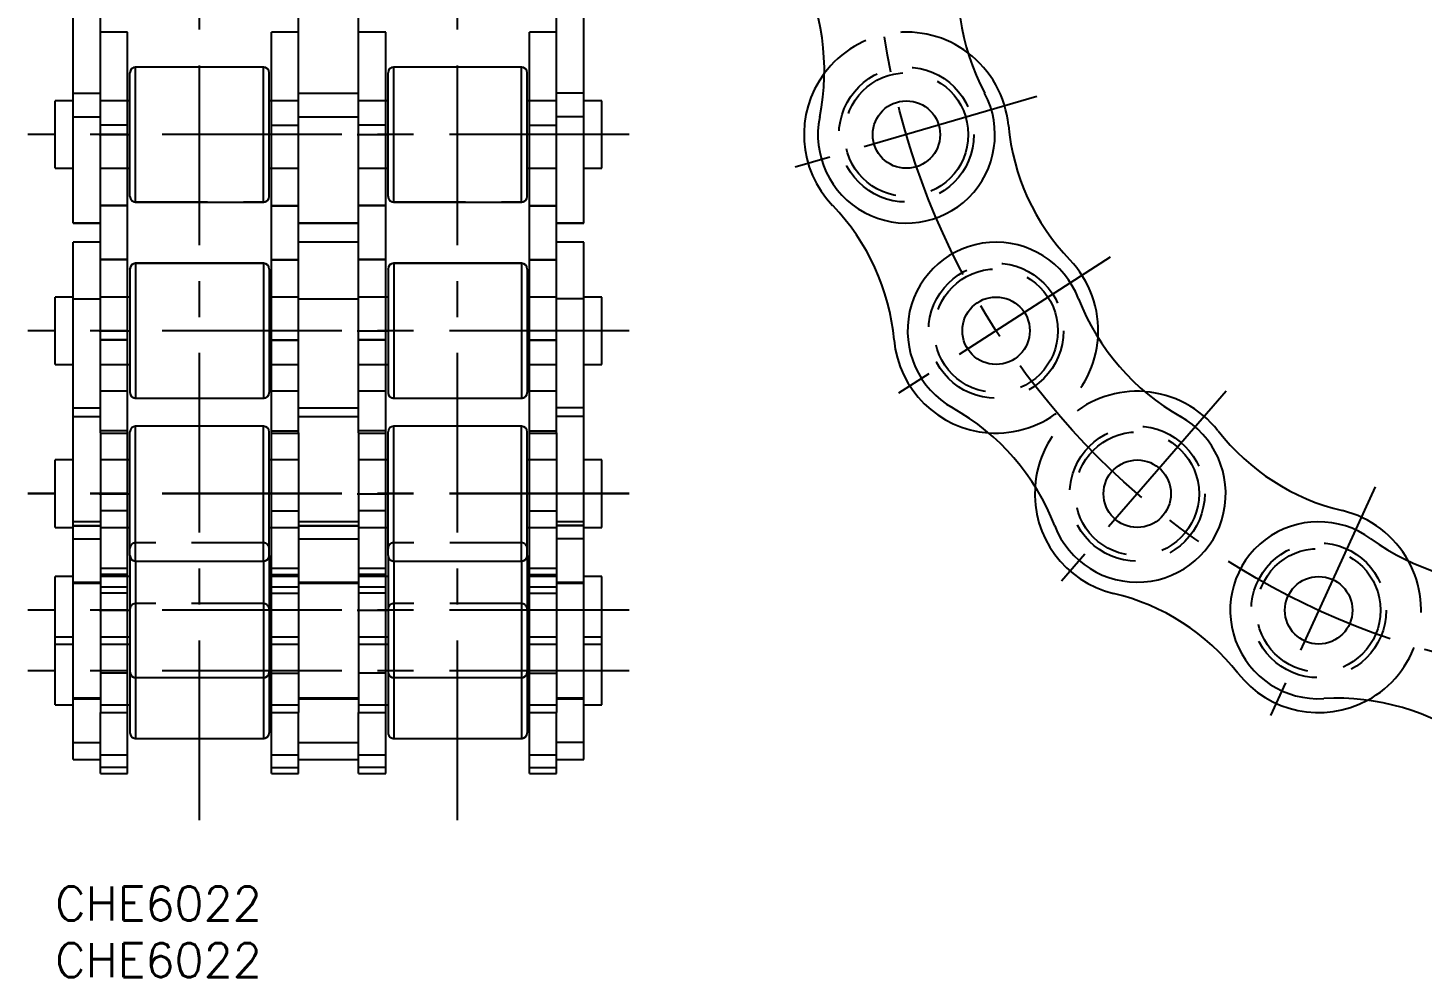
# Model space of a CAD drawing. Extents: x -2 to 220, y -8 to 166.
# Drawn here: x -2.4 to 120.8, y -8 to 75.9 of the extents above; entities that cross this region are included whole.
import ezdxf

# ---------------------------------------------------------------- set-up
doc = ezdxf.new("R2010")
doc.units = 0
doc.header["$LTSCALE"] = 0.5
doc.linetypes.add('CENTER', pattern=[50.8, 31.75, -6.35, 6.35, -6.35])
doc.linetypes.add('DASHED', pattern=[19.05, 12.7, -6.35])
for name, color, linetype in [('MSM_CENTER', 1, 'CENTER'), ('MSM_CONTINUOUS', 7, 'CONTINUOUS'), ('MSM_DASHED', 4, 'DASHED'), ('MSM_PART_NUMBER', 7, 'CONTINUOUS')]:
    doc.layers.add(name, color=color, linetype=linetype)
doc.styles.get("Standard").update_dxf_attribs({"font": 'txt.shx', "height": 3, "bigfont": 'bigfont.shx'})

msp = doc.modelspace()

# ---------------------------------------------------------------- linework, layer by layer
at = {"layer": 'MSM_CENTER'}
for p, q in [((12.75, 5.87), (12.75, 164.72)), ((35.55, 5.87), (35.55, 164.72)), ((86.71, 69.82), (63.68, 63.06)), ((50.71, 66.45), (-2.41, 66.45)), ((50.71, 66.44), (-2.41, 66.44)), ((3.88, 66.44), (6.52, 66.44)), ((21.62, 66.44), (18.98, 66.44)), ((26.68, 66.44), (29.32, 66.44)), ((44.42, 66.44), (41.78, 66.44)), ((93.21, 55.6), (73.02, 42.63)), ((50.71, 49.11), (-2.41, 49.11)), ((50.71, 49.11), (-2.41, 49.11)), ((3.88, 49.11), (6.52, 49.11)), ((21.62, 49.11), (18.98, 49.11)), ((26.68, 49.11), (29.32, 49.11)), ((44.42, 49.11), (41.78, 49.11)), ((103.44, 43.78), (87.73, 25.65)), ((50.71, 34.72), (-2.41, 34.72)), ((50.71, 34.71), (-2.41, 34.71)), ((3.88, 34.71), (6.52, 34.71)), ((21.62, 34.71), (18.98, 34.71)), ((26.68, 34.71), (29.32, 34.71)), ((44.42, 34.71), (41.78, 34.71)), ((116.6, 35.33), (106.63, 13.5)), ((50.71, 24.41), (-2.41, 24.41)), ((50.71, 24.41), (-2.41, 24.41)), ((3.88, 24.41), (6.52, 24.41)), ((21.62, 24.41), (18.98, 24.41)), ((26.68, 24.41), (29.32, 24.41)), ((44.42, 24.41), (41.78, 24.41)), ((50.71, 19.05), (-2.41, 19.05)), ((50.71, 19.05), (-2.41, 19.05))]:
    msp.add_line(p, q, dxfattribs=at)
msp.add_circle((139.42, 85.3), 66.93, dxfattribs=at)
at = {"layer": 'MSM_CONTINUOUS'}
for p, q in [((1.6, 58.62), (1.6, 93.11)), ((46.7, 58.62), (46.7, 93.11)), ((4, 40.09), (4, 81.63)), ((21.5, 40.09), (21.5, 81.63)), ((26.8, 40.09), (26.8, 81.63)), ((44.3, 40.09), (44.3, 81.63)), ((6.4, 75.49), (4, 75.49)), ((6.4, 75.48), (4, 75.48)), ((6.4, 75.48), (6.4, 75.49)), ((6.4, 40.06), (6.4, 75.48)), ((19.1, 75.48), (19.1, 75.49)), ((21.5, 75.49), (19.1, 75.49)), ((19.1, 40.06), (19.1, 75.48)), ((21.5, 75.48), (19.1, 75.48)), ((29.2, 75.49), (26.8, 75.49)), ((29.2, 75.48), (26.8, 75.48)), ((29.2, 75.48), (29.2, 75.49)), ((29.2, 40.06), (29.2, 75.48)), ((41.9, 75.48), (41.9, 75.49)), ((44.3, 75.49), (41.9, 75.49)), ((41.9, 40.06), (41.9, 75.48)), ((44.3, 75.48), (41.9, 75.48)), ((6.6, 71.9), (6.6, 71.89)), ((6.6, 60.98), (6.6, 71.89)), ((18.4, 72.4), (7.1, 72.4)), ((7.1, 72.4), (7.1, 72.39)), ((18.4, 72.39), (7.1, 72.39)), ((7.1, 60.48), (7.1, 72.39)), ((18.4, 72.4), (18.4, 72.39)), ((18.4, 60.48), (18.4, 72.39)), ((18.9, 71.9), (18.9, 71.89)), ((18.9, 60.98), (18.9, 71.89)), ((29.4, 71.9), (29.4, 71.89)), ((29.4, 60.98), (29.4, 71.89)), ((41.2, 72.4), (29.9, 72.4)), ((29.9, 72.4), (29.9, 72.39)), ((41.2, 72.39), (29.9, 72.39)), ((29.9, 60.48), (29.9, 72.39)), ((41.2, 72.4), (41.2, 72.39)), ((41.2, 60.48), (41.2, 72.39)), ((41.7, 71.9), (41.7, 71.89)), ((41.7, 60.98), (41.7, 71.89)), ((1.6, 69.43), (0, 69.43)), ((0, 69.42), (0, 69.43)), ((1.6, 69.42), (0, 69.42)), ((0, 63.46), (0, 69.42)), ((6.6, 69.43), (6.4, 69.43)), ((6.6, 69.42), (6.4, 69.42)), ((19.1, 69.43), (18.9, 69.43)), ((19.1, 69.42), (18.9, 69.42)), ((29.4, 69.43), (29.2, 69.43)), ((29.4, 69.42), (29.2, 69.42)), ((41.9, 69.43), (41.7, 69.43)), ((41.9, 69.42), (41.7, 69.42)), ((48.3, 69.43), (46.7, 69.43)), ((48.3, 69.42), (46.7, 69.42)), ((48.3, 69.42), (48.3, 69.43)), ((48.3, 63.46), (48.3, 69.42)), ((1.6, 68), (4, 68)), ((21.5, 68), (26.8, 68)), ((46.7, 68), (44.3, 68)), ((0, 63.46), (1.6, 63.46)), ((6.4, 63.46), (6.6, 63.46)), ((18.9, 63.46), (19.1, 63.46)), ((29.2, 63.46), (29.4, 63.46)), ((41.7, 63.46), (41.9, 63.46)), ((46.7, 63.46), (48.3, 63.46)), ((7.1, 60.48), (18.4, 60.48)), ((29.9, 60.48), (41.2, 60.48)), ((6.4, 60.16), (4, 60.16)), ((19.1, 60.16), (21.5, 60.16)), ((29.2, 60.16), (26.8, 60.16)), ((41.9, 60.16), (44.3, 60.16)), ((1.6, 58.62), (4, 58.62)), ((21.5, 58.62), (26.8, 58.62)), ((44.3, 58.62), (46.7, 58.62)), ((1.6, 56.93), (1.6, 56.93)), ((4, 56.93), (1.6, 56.93)), ((1.6, 26.89), (1.6, 56.93)), ((4, 56.93), (1.6, 56.93)), ((26.8, 56.93), (21.5, 56.93)), ((26.8, 56.93), (21.5, 56.93)), ((46.7, 56.93), (44.3, 56.93)), ((46.7, 56.93), (44.3, 56.93)), ((46.7, 56.93), (46.7, 56.93)), ((46.7, 26.89), (46.7, 56.93)), ((6.6, 54.56), (6.6, 54.57)), ((6.6, 54.56), (6.6, 43.65)), ((18.4, 55.07), (7.1, 55.07)), ((7.1, 55.06), (7.1, 55.07)), ((7.1, 55.06), (7.1, 43.15)), ((18.4, 55.06), (7.1, 55.06)), ((18.4, 55.06), (18.4, 55.07)), ((18.4, 55.06), (18.4, 43.15)), ((18.9, 54.56), (18.9, 54.57)), ((18.9, 54.56), (18.9, 43.65)), ((29.4, 54.56), (29.4, 54.57)), ((29.4, 54.56), (29.4, 43.65)), ((41.2, 55.07), (29.9, 55.07)), ((29.9, 55.06), (29.9, 55.07)), ((41.2, 55.06), (29.9, 55.06)), ((29.9, 55.06), (29.9, 43.15)), ((41.2, 55.06), (41.2, 55.07)), ((41.2, 55.06), (41.2, 43.15)), ((41.7, 54.56), (41.7, 54.57)), ((41.7, 54.56), (41.7, 43.65)), ((1.6, 52.09), (0, 52.09)), ((0, 52.09), (0, 52.09)), ((1.6, 52.09), (0, 52.09)), ((0, 46.13), (0, 52.09)), ((6.6, 52.09), (6.4, 52.09)), ((6.6, 52.09), (6.4, 52.09)), ((19.1, 52.09), (18.9, 52.09)), ((19.1, 52.09), (18.9, 52.09)), ((29.4, 52.09), (29.2, 52.09)), ((29.4, 52.09), (29.2, 52.09)), ((41.9, 52.09), (41.7, 52.09)), ((41.9, 52.09), (41.7, 52.09)), ((48.3, 52.09), (46.7, 52.09)), ((48.3, 52.09), (46.7, 52.09)), ((48.3, 52.09), (48.3, 52.09)), ((48.3, 46.13), (48.3, 52.09)), ((6.4, 48.29), (4, 48.29)), ((19.1, 48.29), (21.5, 48.29)), ((29.2, 48.29), (26.8, 48.29)), ((41.9, 48.29), (44.3, 48.29)), ((0, 46.13), (1.6, 46.13)), ((6.4, 46.13), (6.6, 46.13)), ((18.9, 46.13), (19.1, 46.13)), ((29.2, 46.13), (29.4, 46.13)), ((41.7, 46.13), (41.9, 46.13)), ((46.7, 46.13), (48.3, 46.13)), ((7.1, 43.15), (18.4, 43.15)), ((29.9, 43.15), (41.2, 43.15)), ((1.6, 42.29), (4, 42.29)), ((21.5, 42.29), (26.8, 42.29)), ((46.7, 42.29), (44.3, 42.29)), ((18.4, 40.67), (7.1, 40.67)), ((7.1, 40.67), (7.1, 40.67)), ((18.4, 40.67), (7.1, 40.67)), ((7.1, 28.76), (7.1, 40.67)), ((18.4, 40.67), (18.4, 40.67)), ((18.4, 28.76), (18.4, 40.67)), ((41.2, 40.67), (29.9, 40.67)), ((29.9, 40.67), (29.9, 40.67)), ((41.2, 40.67), (29.9, 40.67)), ((29.9, 28.76), (29.9, 40.67)), ((41.2, 40.67), (41.2, 40.67)), ((41.2, 28.76), (41.2, 40.67)), ((4, 40.09), (4, 15.37)), ((4, 40.06), (6.4, 40.06)), ((6.4, 15.37), (6.4, 40.07)), ((6.6, 40.17), (6.6, 40.17)), ((6.6, 29.26), (6.6, 40.17)), ((18.9, 40.17), (18.9, 40.17)), ((18.9, 29.26), (18.9, 40.17)), ((19.1, 15.37), (19.1, 40.07)), ((19.1, 40.06), (21.5, 40.06)), ((21.5, 40.09), (21.5, 15.37)), ((26.8, 40.09), (26.8, 15.37)), ((26.8, 40.06), (29.2, 40.06)), ((29.2, 15.37), (29.2, 40.07)), ((29.4, 40.17), (29.4, 40.17)), ((29.4, 29.26), (29.4, 40.17)), ((41.7, 40.17), (41.7, 40.17)), ((41.7, 29.26), (41.7, 40.17)), ((41.9, 15.37), (41.9, 40.07)), ((41.9, 40.06), (44.3, 40.06)), ((44.3, 40.09), (44.3, 15.37)), ((1.6, 37.7), (0, 37.7)), ((0, 37.69), (0, 37.7)), ((1.6, 37.69), (0, 37.69)), ((0, 31.73), (0, 37.69)), ((6.6, 37.7), (6.4, 37.7)), ((6.6, 37.69), (6.4, 37.69)), ((19.1, 37.7), (18.9, 37.7)), ((19.1, 37.69), (18.9, 37.69)), ((29.4, 37.7), (29.2, 37.7)), ((29.4, 37.69), (29.2, 37.69)), ((41.9, 37.7), (41.7, 37.7)), ((41.9, 37.69), (41.7, 37.69)), ((48.3, 37.7), (46.7, 37.7)), ((48.3, 37.69), (46.7, 37.69)), ((48.3, 37.69), (48.3, 37.7)), ((48.3, 31.73), (48.3, 37.69)), ((0, 31.73), (1.6, 31.73)), ((1.6, 31.88), (4, 31.88)), ((6.4, 31.73), (6.6, 31.73)), ((18.9, 31.73), (19.1, 31.73)), ((21.5, 31.88), (26.8, 31.88)), ((29.2, 31.73), (29.4, 31.73)), ((41.7, 31.73), (41.9, 31.73)), ((46.7, 31.88), (44.3, 31.88)), ((46.7, 31.73), (48.3, 31.73)), ((6.6, 29.26), (6.6, 13.59)), ((7.1, 28.76), (7.1, 13.09)), ((7.1, 28.76), (18.4, 28.76)), ((18.4, 28.76), (18.4, 13.09)), ((18.9, 29.26), (18.9, 13.59)), ((29.4, 29.26), (29.4, 13.59)), ((29.9, 28.76), (29.9, 13.09)), ((29.9, 28.76), (41.2, 28.76)), ((41.2, 28.76), (41.2, 13.09)), ((41.7, 29.26), (41.7, 13.59)), ((1.6, 27.39), (0, 27.39)), ((0, 27.39), (0, 27.39)), ((0, 16.07), (0, 27.39)), ((1.6, 27.39), (0, 27.39)), ((6.6, 27.39), (6.4, 27.39)), ((6.6, 27.39), (6.4, 27.39)), ((19.1, 27.39), (18.9, 27.39)), ((19.1, 27.39), (18.9, 27.39)), ((29.4, 27.39), (29.2, 27.39)), ((29.4, 27.39), (29.2, 27.39)), ((41.9, 27.39), (41.7, 27.39)), ((41.9, 27.39), (41.7, 27.39)), ((48.3, 27.39), (46.7, 27.39)), ((48.3, 27.39), (46.7, 27.39)), ((48.3, 27.39), (48.3, 27.39)), ((48.3, 16.07), (48.3, 27.39)), ((1.6, 11.22), (1.6, 26.9)), ((1.6, 26.89), (4, 26.89)), ((6.4, 25.91), (4, 25.91)), ((19.1, 25.91), (21.5, 25.91)), ((21.5, 26.89), (26.8, 26.89)), ((29.2, 25.91), (26.8, 25.91)), ((41.9, 25.91), (44.3, 25.91)), ((44.3, 26.89), (46.7, 26.89)), ((46.7, 11.22), (46.7, 26.9)), ((0, 21.43), (1.6, 21.43)), ((6.4, 21.43), (6.6, 21.43)), ((18.9, 21.43), (19.1, 21.43)), ((29.2, 21.43), (29.4, 21.43)), ((41.7, 21.43), (41.9, 21.43)), ((46.7, 21.43), (48.3, 21.43)), ((6.4, 18.85), (4, 18.85)), ((19.1, 18.85), (21.5, 18.85)), ((29.2, 18.85), (26.8, 18.85)), ((41.9, 18.85), (44.3, 18.85)), ((7.1, 18.46), (18.4, 18.46)), ((29.9, 18.46), (41.2, 18.46)), ((0, 16.07), (1.6, 16.07)), ((1.6, 16.59), (4, 16.59)), ((6.4, 16.07), (6.6, 16.07)), ((18.9, 16.07), (19.1, 16.07)), ((21.5, 16.59), (26.8, 16.59)), ((29.2, 16.07), (29.4, 16.07)), ((41.7, 16.07), (41.9, 16.07)), ((44.3, 16.59), (46.7, 16.59)), ((46.7, 16.07), (48.3, 16.07)), ((4, 10), (4, 15.37)), ((4, 15.37), (6.4, 15.37)), ((6.4, 10), (6.4, 15.37)), ((19.1, 10), (19.1, 15.37)), ((19.1, 15.37), (21.5, 15.37)), ((21.5, 10), (21.5, 15.37)), ((26.8, 10), (26.8, 15.37)), ((26.8, 15.37), (29.2, 15.37)), ((29.2, 10), (29.2, 15.37)), ((41.9, 10), (41.9, 15.37)), ((41.9, 15.37), (44.3, 15.37)), ((44.3, 10), (44.3, 15.37)), ((1.6, 12.73), (4, 12.73)), ((7.1, 13.09), (18.4, 13.09)), ((21.5, 12.73), (26.8, 12.73)), ((29.9, 13.09), (41.2, 13.09)), ((46.7, 12.73), (44.3, 12.73)), ((1.6, 11.22), (4, 11.22)), ((21.5, 11.22), (26.8, 11.22)), ((44.3, 11.22), (46.7, 11.22)), ((4, 10), (6.4, 10)), ((19.1, 10), (21.5, 10)), ((26.8, 10), (29.2, 10)), ((41.9, 10), (44.3, 10))]:
    msp.add_line(p, q, dxfattribs=at)
for centre in [(75.2, 66.44), (83.12, 49.11), (95.59, 34.71), (111.62, 24.41)]:
    msp.add_circle(centre, 2.98, dxfattribs=at)
for centre, radius, start, end in [((100.14, 79.65), 20.4, 168.4557, 207.9083), ((47.55, 72.08), 20.4, 348.4557, 27.9083), ((75.2, 66.44), 9.04, 5.1945, 53.0802), ((7.1, 71.9), 0.5, 90, 180), ((7.1, 71.89), 0.5, 90, 180), ((18.4, 71.9), 0.5, 0, 90), ((18.4, 71.89), 0.5, 0, 90), ((29.9, 71.9), 0.5, 90, 180), ((29.9, 71.89), 0.5, 90, 180), ((41.2, 71.9), 0.5, 0, 90), ((41.2, 71.89), 0.5, 0, 90), ((75.2, 66.44), 9.05, 143.2838, 223.8975), ((75.2, 66.44), 7.82, 168.4557, 27.9083), ((103.83, 69.04), 19.7, 185.1945, 223.8975), ((7.1, 60.98), 0.5, 180, 270), ((18.4, 60.98), 0.5, 270, 0), ((29.9, 60.98), 0.5, 180, 270), ((41.2, 60.98), 0.5, 270, 0), ((54.49, 46.51), 19.7, 5.1945, 43.8975), ((83.12, 49.11), 7.82, 21.1827, 240.6353), ((7.1, 54.57), 0.5, 90, 180), ((7.1, 54.56), 0.5, 90, 180), ((18.4, 54.57), 0.5, 0, 90), ((18.4, 54.56), 0.5, 0, 90), ((29.9, 54.57), 0.5, 90, 180), ((29.9, 54.56), 0.5, 90, 180), ((41.2, 54.57), 0.5, 0, 90), ((41.2, 54.56), 0.5, 0, 90), ((83.11, 49.11), 9.04, 356.0244, 43.8975), ((109.43, 59.3), 20.4, 201.1827, 240.6353), ((83.11, 49.11), 9.04, 185.1945, 265.8148), ((7.1, 43.65), 0.5, 180, 270), ((18.4, 43.65), 0.5, 270, 0), ((29.9, 43.65), 0.5, 180, 270), ((41.2, 43.65), 0.5, 270, 0), ((95.59, 34.71), 9.04, 37.9215, 85.8072), ((69.28, 24.51), 20.4, 21.1827, 60.6353), ((7.1, 40.17), 0.5, 90, 180), ((7.1, 40.17), 0.5, 90, 180), ((18.4, 40.17), 0.5, 0, 90), ((18.4, 40.17), 0.5, 0, 90), ((29.9, 40.17), 0.5, 90, 180), ((29.9, 40.17), 0.5, 90, 180), ((41.2, 40.17), 0.5, 0, 90), ((41.2, 40.17), 0.5, 0, 90), ((95.59, 34.71), 7.82, 201.1827, 60.6353), ((118.27, 52.38), 19.7, 217.9215, 256.6245), ((95.59, 34.71), 9.05, 176.0108, 256.6245), ((111.62, 24.41), 7.82, 53.9097, 273.3623), ((111.62, 24.41), 9.05, 28.7583, 76.6245), ((128.24, 47.22), 20.4, 233.9097, 273.3623), ((7.1, 29.26), 0.5, 180, 270), ((18.4, 29.26), 0.5, 270, 0), ((29.9, 29.26), 0.5, 180, 270), ((41.2, 29.26), 0.5, 270, 0), ((88.94, 6.74), 19.7, 37.9215, 76.6245), ((7.1, 18.96), 0.5, 180, 270), ((18.4, 18.96), 0.5, 270, 0), ((29.9, 18.96), 0.5, 180, 270), ((41.2, 18.96), 0.5, 270, 0), ((111.62, 24.41), 9.04, 217.9215, 298.5481), ((113.28, -3.76), 20.4, 53.9097, 93.3623), ((7.1, 13.59), 0.5, 180, 270), ((18.4, 13.59), 0.5, 270, 0), ((29.9, 13.59), 0.5, 180, 270), ((41.2, 13.59), 0.5, 270, 0)]:
    msp.add_arc(centre, radius, start, end, dxfattribs=at)
at = {"layer": 'MSM_DASHED'}
for p, q in [((1.6, 70.11), (4, 70.11)), ((1.6, 70.1), (4, 70.1)), ((6.4, 69.43), (4, 69.43)), ((6.4, 69.42), (4, 69.42)), ((21.5, 69.43), (19.1, 69.43)), ((21.5, 69.42), (19.1, 69.42)), ((21.5, 70.11), (26.8, 70.11)), ((21.5, 70.1), (26.8, 70.1)), ((29.2, 69.43), (26.8, 69.43)), ((29.2, 69.42), (26.8, 69.42)), ((44.3, 69.43), (41.9, 69.43)), ((44.3, 69.42), (41.9, 69.42)), ((46.7, 70.11), (44.3, 70.11)), ((46.7, 70.1), (44.3, 70.1)), ((1.6, 68.01), (4, 68.01)), ((21.5, 68.01), (26.8, 68.01)), ((46.7, 68.01), (44.3, 68.01)), ((6.4, 67.26), (4, 67.26)), ((6.4, 67.26), (4, 67.26)), ((19.1, 67.26), (21.5, 67.26)), ((19.1, 67.26), (21.5, 67.26)), ((29.2, 67.26), (26.8, 67.26)), ((29.2, 67.26), (26.8, 67.26)), ((41.9, 67.26), (44.3, 67.26)), ((41.9, 67.26), (44.3, 67.26)), ((0, 63.47), (1.6, 63.47)), ((4, 63.47), (6.6, 63.47)), ((4, 63.46), (6.4, 63.46)), ((18.9, 63.47), (21.5, 63.47)), ((19.1, 63.46), (21.5, 63.46)), ((26.8, 63.47), (29.4, 63.47)), ((26.8, 63.46), (29.2, 63.46)), ((41.7, 63.47), (44.3, 63.47)), ((41.9, 63.46), (44.3, 63.46)), ((46.7, 63.47), (48.3, 63.47)), ((7.1, 60.49), (18.4, 60.49)), ((29.9, 60.49), (41.2, 60.49)), ((6.4, 60.17), (4, 60.17)), ((19.1, 60.17), (21.5, 60.17)), ((29.2, 60.17), (26.8, 60.17)), ((41.9, 60.17), (44.3, 60.17)), ((1.6, 58.63), (4, 58.63)), ((21.5, 58.63), (26.8, 58.63)), ((44.3, 58.63), (46.7, 58.63)), ((6.4, 55.39), (4, 55.39)), ((6.4, 55.38), (4, 55.38)), ((19.1, 55.39), (21.5, 55.39)), ((19.1, 55.38), (21.5, 55.38)), ((29.2, 55.39), (26.8, 55.39)), ((29.2, 55.38), (26.8, 55.38)), ((41.9, 55.39), (44.3, 55.39)), ((41.9, 55.38), (44.3, 55.38)), ((1.6, 51.94), (4, 51.94)), ((1.6, 51.93), (4, 51.93)), ((6.4, 52.09), (4, 52.09)), ((6.4, 52.09), (4, 52.09)), ((21.5, 52.09), (19.1, 52.09)), ((21.5, 52.09), (19.1, 52.09)), ((21.5, 51.94), (26.8, 51.94)), ((21.5, 51.93), (26.8, 51.93)), ((29.2, 52.09), (26.8, 52.09)), ((29.2, 52.09), (26.8, 52.09)), ((44.3, 52.09), (41.9, 52.09)), ((44.3, 52.09), (41.9, 52.09)), ((46.7, 51.94), (44.3, 51.94)), ((46.7, 51.93), (44.3, 51.93)), ((6.4, 48.3), (4, 48.3)), ((19.1, 48.3), (21.5, 48.3)), ((29.2, 48.3), (26.8, 48.3)), ((41.9, 48.3), (44.3, 48.3)), ((0, 46.13), (1.6, 46.13)), ((4, 46.13), (6.4, 46.13)), ((4, 46.13), (6.4, 46.13)), ((6.4, 46.13), (6.6, 46.13)), ((18.9, 46.13), (19.1, 46.13)), ((19.1, 46.13), (21.5, 46.13)), ((19.1, 46.13), (21.5, 46.13)), ((26.8, 46.13), (29.2, 46.13)), ((26.8, 46.13), (29.2, 46.13)), ((29.2, 46.13), (29.4, 46.13)), ((41.7, 46.13), (41.9, 46.13)), ((41.9, 46.13), (44.3, 46.13)), ((41.9, 46.13), (44.3, 46.13)), ((46.7, 46.13), (48.3, 46.13)), ((6.4, 43.76), (4, 43.76)), ((6.4, 43.76), (4, 43.76)), ((7.1, 43.16), (18.4, 43.16)), ((21.5, 43.76), (19.1, 43.76)), ((21.5, 43.76), (19.1, 43.76)), ((29.2, 43.76), (26.8, 43.76)), ((29.2, 43.76), (26.8, 43.76)), ((29.9, 43.16), (41.2, 43.16)), ((44.3, 43.76), (41.9, 43.76)), ((44.3, 43.76), (41.9, 43.76)), ((1.6, 42.3), (4, 42.3)), ((21.5, 42.3), (26.8, 42.3)), ((46.7, 42.3), (44.3, 42.3)), ((1.6, 41.53), (4, 41.53)), ((1.6, 41.53), (4, 41.53)), ((21.5, 41.53), (26.8, 41.53)), ((21.5, 41.53), (26.8, 41.53)), ((46.7, 41.53), (44.3, 41.53)), ((46.7, 41.53), (44.3, 41.53)), ((6.4, 40.27), (4, 40.27)), ((6.4, 40.27), (4, 40.27)), ((4, 40.07), (6.4, 40.07)), ((19.1, 40.27), (21.5, 40.27)), ((19.1, 40.27), (21.5, 40.27)), ((19.1, 40.07), (21.5, 40.07)), ((29.2, 40.27), (26.8, 40.27)), ((29.2, 40.27), (26.8, 40.27)), ((26.8, 40.07), (29.2, 40.07)), ((41.9, 40.27), (44.3, 40.27)), ((41.9, 40.27), (44.3, 40.27)), ((41.9, 40.07), (44.3, 40.07)), ((6.4, 37.7), (4, 37.7)), ((6.4, 37.69), (4, 37.69)), ((21.5, 37.7), (19.1, 37.7)), ((21.5, 37.69), (19.1, 37.69)), ((29.2, 37.7), (26.8, 37.7)), ((29.2, 37.69), (26.8, 37.69)), ((44.3, 37.7), (41.9, 37.7)), ((44.3, 37.69), (41.9, 37.69)), ((4, 32.23), (1.6, 32.23)), ((4, 32.23), (1.6, 32.23)), ((6.4, 33.21), (4, 33.21)), ((6.4, 33.21), (4, 33.21)), ((19.1, 33.21), (21.5, 33.21)), ((19.1, 33.21), (21.5, 33.21)), ((26.8, 32.23), (21.5, 32.23)), ((26.8, 32.23), (21.5, 32.23)), ((29.2, 33.21), (26.8, 33.21)), ((29.2, 33.21), (26.8, 33.21)), ((41.9, 33.21), (44.3, 33.21)), ((41.9, 33.21), (44.3, 33.21)), ((46.7, 32.23), (44.3, 32.23)), ((46.7, 32.23), (44.3, 32.23)), ((0, 31.74), (1.6, 31.74)), ((1.6, 31.89), (4, 31.89)), ((4, 31.74), (6.6, 31.74)), ((4, 31.73), (6.4, 31.73)), ((18.9, 31.74), (21.5, 31.74)), ((19.1, 31.73), (21.5, 31.73)), ((21.5, 31.89), (26.8, 31.89)), ((26.8, 31.74), (29.4, 31.74)), ((26.8, 31.73), (29.2, 31.73)), ((41.7, 31.74), (44.3, 31.74)), ((41.9, 31.73), (44.3, 31.73)), ((46.7, 31.89), (44.3, 31.89)), ((46.7, 31.74), (48.3, 31.74)), ((1.6, 30.73), (4, 30.73)), ((1.6, 30.73), (4, 30.73)), ((18.4, 30.37), (7.1, 30.37)), ((18.4, 30.37), (7.1, 30.37)), ((21.5, 30.73), (26.8, 30.73)), ((21.5, 30.73), (26.8, 30.73)), ((41.2, 30.37), (29.9, 30.37)), ((41.2, 30.37), (29.9, 30.37)), ((46.7, 30.73), (44.3, 30.73)), ((46.7, 30.73), (44.3, 30.73)), ((7.1, 28.76), (18.4, 28.76)), ((29.9, 28.76), (41.2, 28.76)), ((6.4, 28.09), (4, 28.09)), ((6.4, 27.58), (4, 27.58)), ((6.4, 27.39), (4, 27.39)), ((6.4, 27.39), (4, 27.39)), ((21.5, 28.09), (19.1, 28.09)), ((19.1, 27.58), (21.5, 27.58)), ((21.5, 27.39), (19.1, 27.39)), ((21.5, 27.39), (19.1, 27.39)), ((29.2, 28.09), (26.8, 28.09)), ((29.2, 27.58), (26.8, 27.58)), ((29.2, 27.39), (26.8, 27.39)), ((29.2, 27.39), (26.8, 27.39)), ((44.3, 28.09), (41.9, 28.09)), ((41.9, 27.58), (44.3, 27.58)), ((44.3, 27.39), (41.9, 27.39)), ((44.3, 27.39), (41.9, 27.39)), ((1.6, 26.9), (4, 26.9)), ((4, 26.87), (1.6, 26.87)), ((4, 26.86), (1.6, 26.86)), ((1.6, 26.85), (4, 26.85)), ((1.6, 26.85), (4, 26.85)), ((1.6, 26.82), (4, 26.82)), ((1.6, 26.82), (4, 26.82)), ((4, 26.47), (6.4, 26.47)), ((6.4, 25.91), (4, 25.91)), ((19.1, 26.47), (21.5, 26.47)), ((19.1, 25.91), (21.5, 25.91)), ((21.5, 26.9), (26.8, 26.9)), ((26.8, 26.87), (21.5, 26.87)), ((26.8, 26.86), (21.5, 26.86)), ((21.5, 26.85), (26.8, 26.85)), ((21.5, 26.85), (26.8, 26.85)), ((21.5, 26.82), (26.8, 26.82)), ((21.5, 26.82), (26.8, 26.82)), ((26.8, 26.47), (29.2, 26.47)), ((29.2, 25.91), (26.8, 25.91)), ((41.9, 26.47), (44.3, 26.47)), ((41.9, 25.91), (44.3, 25.91)), ((44.3, 26.9), (46.7, 26.9)), ((46.7, 26.87), (44.3, 26.87)), ((46.7, 26.86), (44.3, 26.86)), ((46.7, 26.85), (44.3, 26.85)), ((46.7, 26.85), (44.3, 26.85)), ((44.3, 26.82), (46.7, 26.82)), ((44.3, 26.82), (46.7, 26.82)), ((18.4, 25), (7.1, 25)), ((18.4, 25), (7.1, 25)), ((41.2, 25), (29.9, 25)), ((41.2, 25), (29.9, 25)), ((1.6, 22.03), (0, 22.03)), ((1.6, 22.03), (0, 22.03)), ((0, 21.43), (1.6, 21.43)), ((6.6, 22.03), (4, 22.03)), ((6.6, 22.03), (4, 22.03)), ((4, 21.43), (6.4, 21.43)), ((4, 21.43), (6.4, 21.43)), ((6.4, 21.43), (6.6, 21.43)), ((21.5, 22.03), (18.9, 22.03)), ((21.5, 22.03), (18.9, 22.03)), ((18.9, 21.43), (19.1, 21.43)), ((19.1, 21.43), (21.5, 21.43)), ((19.1, 21.43), (21.5, 21.43)), ((29.4, 22.03), (26.8, 22.03)), ((29.4, 22.03), (26.8, 22.03)), ((26.8, 21.43), (29.2, 21.43)), ((26.8, 21.43), (29.2, 21.43)), ((29.2, 21.43), (29.4, 21.43)), ((44.3, 22.03), (41.7, 22.03)), ((44.3, 22.03), (41.7, 22.03)), ((41.7, 21.43), (41.9, 21.43)), ((41.9, 21.43), (44.3, 21.43)), ((41.9, 21.43), (44.3, 21.43)), ((48.3, 22.03), (46.7, 22.03)), ((48.3, 22.03), (46.7, 22.03)), ((46.7, 21.43), (48.3, 21.43)), ((6.4, 18.86), (4, 18.86)), ((19.1, 18.86), (21.5, 18.86)), ((29.2, 18.86), (26.8, 18.86)), ((41.9, 18.86), (44.3, 18.86)), ((7.1, 18.46), (18.4, 18.46)), ((29.9, 18.46), (41.2, 18.46)), ((0, 16.07), (1.6, 16.07)), ((4, 16.64), (1.6, 16.64)), ((4, 16.64), (1.6, 16.64)), ((1.6, 16.61), (4, 16.61)), ((1.6, 16.61), (4, 16.61)), ((1.6, 16.59), (4, 16.59)), ((4, 16.07), (6.6, 16.07)), ((4, 16.07), (6.4, 16.07)), ((18.9, 16.07), (21.5, 16.07)), ((19.1, 16.07), (21.5, 16.07)), ((26.8, 16.64), (21.5, 16.64)), ((26.8, 16.64), (21.5, 16.64)), ((21.5, 16.61), (26.8, 16.61)), ((21.5, 16.61), (26.8, 16.61)), ((21.5, 16.59), (26.8, 16.59)), ((26.8, 16.07), (29.4, 16.07)), ((26.8, 16.07), (29.2, 16.07)), ((41.7, 16.07), (44.3, 16.07)), ((41.9, 16.07), (44.3, 16.07)), ((46.7, 16.64), (44.3, 16.64)), ((46.7, 16.64), (44.3, 16.64)), ((46.7, 16.61), (44.3, 16.61)), ((46.7, 16.61), (44.3, 16.61)), ((44.3, 16.59), (46.7, 16.59)), ((46.7, 16.07), (48.3, 16.07)), ((4, 15.37), (6.4, 15.37)), ((19.1, 15.37), (21.5, 15.37)), ((26.8, 15.37), (29.2, 15.37)), ((41.9, 15.37), (44.3, 15.37)), ((1.6, 12.73), (4, 12.73)), ((7.1, 13.09), (18.4, 13.09)), ((21.5, 12.73), (26.8, 12.73)), ((29.9, 13.09), (41.2, 13.09)), ((46.7, 12.73), (44.3, 12.73)), ((1.6, 11.23), (4, 11.23)), ((6.4, 11.62), (4, 11.62)), ((21.5, 11.62), (19.1, 11.62)), ((21.5, 11.23), (26.8, 11.23)), ((29.2, 11.62), (26.8, 11.62)), ((44.3, 11.62), (41.9, 11.62)), ((44.3, 11.23), (46.7, 11.23)), ((6.4, 10.51), (4, 10.51)), ((19.1, 10.51), (21.5, 10.51)), ((29.2, 10.51), (26.8, 10.51)), ((41.9, 10.51), (44.3, 10.51))]:
    msp.add_line(p, q, dxfattribs=at)
for centre, radius in [((75.2, 66.44), 5.96), ((75.2, 66.44), 5.46), ((83.12, 49.11), 5.96), ((83.12, 49.11), 5.46), ((95.59, 34.71), 5.96), ((95.59, 34.71), 5.46), ((111.62, 24.41), 5.96), ((111.62, 24.41), 5.46)]:
    msp.add_circle(centre, radius, dxfattribs=at)
for centre, radius, start, end in [((75.2, 66.44), 9.05, 53.0802, 143.2838), ((7.1, 60.99), 0.5, 180, 270), ((18.4, 60.99), 0.5, 270, 0), ((29.9, 60.99), 0.5, 180, 270), ((41.2, 60.99), 0.5, 270, 0), ((83.11, 49.11), 9.04, 265.8148, 356.0244), ((7.1, 43.66), 0.5, 180, 270), ((18.4, 43.66), 0.5, 270, 0), ((29.9, 43.66), 0.5, 180, 270), ((41.2, 43.66), 0.5, 270, 0), ((95.59, 34.71), 9.05, 85.8072, 176.0108), ((7.1, 29.87), 0.5, 90, 180), ((7.1, 29.87), 0.5, 90, 180), ((18.4, 29.87), 0.5, 0, 90), ((18.4, 29.87), 0.5, 0, 90), ((29.9, 29.87), 0.5, 90, 180), ((29.9, 29.87), 0.5, 90, 180), ((41.2, 29.87), 0.5, 0, 90), ((41.2, 29.87), 0.5, 0, 90), ((7.1, 29.26), 0.5, 180, 270), ((18.4, 29.26), 0.5, 270, 0), ((29.9, 29.26), 0.5, 180, 270), ((41.2, 29.26), 0.5, 270, 0), ((111.62, 24.41), 9.05, 298.5481, 28.7583), ((7.1, 24.5), 0.5, 90, 180), ((7.1, 24.5), 0.5, 90, 180), ((18.4, 24.5), 0.5, 0, 90), ((18.4, 24.5), 0.5, 0, 90), ((29.9, 24.5), 0.5, 90, 180), ((29.9, 24.5), 0.5, 90, 180), ((41.2, 24.5), 0.5, 0, 90), ((41.2, 24.5), 0.5, 0, 90), ((7.1, 18.96), 0.5, 180, 270), ((18.4, 18.96), 0.5, 270, 0), ((29.9, 18.96), 0.5, 180, 270), ((41.2, 18.96), 0.5, 270, 0), ((7.1, 13.59), 0.5, 180, 270), ((18.4, 13.59), 0.5, 270, 0), ((29.9, 13.59), 0.5, 180, 270), ((41.2, 13.59), 0.5, 270, 0)]:
    msp.add_arc(centre, radius, start, end, dxfattribs=at)

# ---------------------------------------------------------------- texts
at = {"layer": 'MSM_PART_NUMBER'}
for p in [(0, -3), (0, -8)]:
    msp.add_text('CHE6022', height=3, dxfattribs=at).set_placement(p)

doc.saveas('drawing.dxf')
